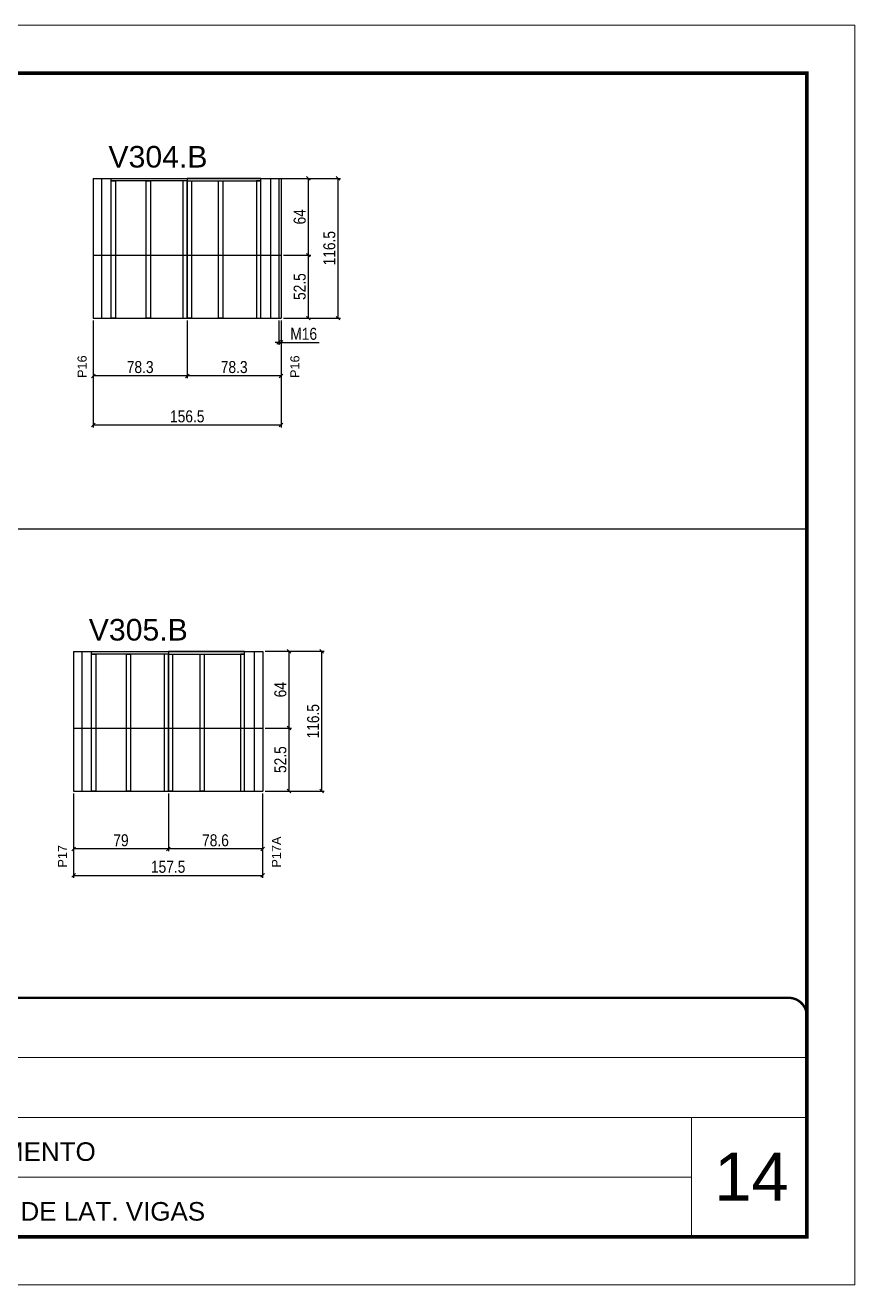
# Model space of a CAD drawing. Extents: x -3394 to 16474, y -5031 to 14397.
# Drawn here: x 6651 to 7342, y 9901 to 10951 of the extents above; entities that cross this region are included whole.
import ezdxf

# ---------------------------------------------------------------- set-up
doc = ezdxf.new("R2010")
doc.units = 0
doc.linetypes.add('CONTINUO', pattern=[0])
doc.linetypes.add('DASHED', pattern=[0.75, 0.5, -0.25])
doc.layers.get('0').update_dxf_attribs({"linetype": 'CONTINUOUS'})
doc.layers.get('Defpoints').update_dxf_attribs({"linetype": 'CONTINUOUS'})
for name, color, linetype, lineweight in [('CARIMBO', 255, 'CONTINUOUS', 9), ('Folhas', 255, 'CONTINUOUS', 9), ('SARRAFO DE PRESSAO', 251, 'DASHED', 9)]:
    doc.layers.add(name, color=color, linetype=linetype, lineweight=lineweight)
for name, color, linetype in [('COTA', 241, 'CONTINUOUS'), ('NOMENCLATURA', 7, 'CONTINUOUS'), ('Painéis', 200, 'CONTINUOUS'), ('SARR_2.2x7', 40, 'CONTINUOUS'), ('SARR_3.5x7', 81, 'CONTINUOUS')]:
    doc.layers.add(name, color=color, linetype=linetype)
doc.styles.add('ARIAL', font='arial.ttf')
doc.styles.add('COTA TECNICA', font='techl___.ttf', dxfattribs={"height": 10})
doc.dimstyles.new('PAINEL', dxfattribs={"dimtxt": 10, "dimasz": 3, "dimexe": 3, "dimexo": 3, "dimgap": 3, "dimtad": 1, "dimdec": 1, "dimzin": 12, "dimdsep": 46, "dimtxsty": 'COTA TECNICA', "dimblk1": 'OBLIQUE', "dimblk2": 'OBLIQUE', "dimsah": 1, "dimcen": 0.9, "dimclrd": 4, "dimclre": 4, "dimclrt": 240, "dimadec": 1, "dimazin": 3, "dimtfac": 1, "dimtdec": 1, "dimtmove": 0, "dimatfit": 3, "dimfxl": 1, "dimtolj": 1, "dimtzin": 12, "dimarcsym": 0})

# ---------------------------------------------------------------- blocks, each defined once
blk = doc.blocks.new('9999999999')
at = {"color": 30, "linetype": 'CONTINUO'}
for p, q in [((98564.6, 34379.6), (99584, 34379.6)), ((98564.6, 34329.8), (99488, 34329.8)), ((99584, 34329.8), (99488, 34329.8)), ((99488, 34329.8), (99488, 34230.2)), ((98564.6, 34280), (99488, 34280))]:
    blk.add_line(p, q, dxfattribs=at)
at = {"color": 30, "linetype": 'CONTINUO', "const_width": 2}
blk.add_lwpolyline([(99584, 34230.2), (99584, 34414.4, 0.414214), (99569, 34429.4), (98229, 34429.4, 0.414214), (98214, 34414.4), (98214, 34245.2, 0.414214), (98229, 34230.2), (99584, 34230.2)], format="xyb", dxfattribs=at)
at = {"layer": 'Folhas'}
blk.add_lwpolyline([(98139, 34190.2), (99624, 34190.2), (99624, 35240.2), (98139, 35240.2)], close=True, dxfattribs=at)
at = {"layer": 'Folhas', "color": 30, "const_width": 3}
blk.add_lwpolyline([(98214, 34230.2), (99584, 34230.2), (99584, 35200.2), (98214, 35200.2)], close=True, dxfattribs=at)
at = {"color": 7, "linetype": 'Continuous', "ltscale": 5, "style": 'ARIAL'}
for s, p in [('1° PAVIMENTO', (98837.7, 34293.5)), ('PAINÉIS DE LAT. VIGAS', (98837.7, 34243.7))]:
    blk.add_text(s, height=15.483, dxfattribs=at).set_placement(p)
blk = doc.blocks.new('_Oblique')
at = {"color": 0, "linetype": 'ByBlock', "lineweight": -2}
blk.add_line((-0.5, -0.5), (0.5, 0.5), dxfattribs=at)
blk = doc.blocks.new('*D321')
at = {"layer": 'COTA', "color": 4, "linetype": 'Continuous', "lineweight": -2, "transparency": 16777216}
for p, q in [((6862.4, 10704.6), (6862.4, 10684.4)), ((6864.4, 10704.6), (6864.4, 10684.4)), ((6862.4, 10686.4), (6859.4, 10686.4)), ((6862.4, 10686.4), (6864.4, 10686.4)), ((6864.4, 10686.4), (6896, 10686.4))]:
    blk.add_line(p, q, dxfattribs=at)
at = {"layer": 'Defpoints', "color": 0, "linetype": 'Continuous', "transparency": 16777216}
for p in [(6862.4, 10706.6), (6864.4, 10706.6), (6864.4, 10686.4)]:
    blk.add_point(p, dxfattribs=at)
at = {"layer": 'COTA', "color": 4, "linetype": 'Continuous', "lineweight": -2, "transparency": 16777216, "xscale": 3, "yscale": 3, "zscale": 3}
blk.add_blockref('_Oblique', (6862.4, 10686.4), dxfattribs=at)
at = {"layer": 'COTA', "color": 4, "linetype": 'Continuous', "lineweight": -2, "transparency": 16777216, "xscale": 3, "yscale": 3, "zscale": 3, "rotation": 180}
blk.add_blockref('_Oblique', (6864.4, 10686.4), dxfattribs=at)
at = {"layer": 'COTA', "color": 240, "linetype": 'Continuous', "transparency": 16777216, "insert": (6883.2, 10693.5), "char_height": 10, "attachment_point": 5, "style": 'COTA TECNICA'}
blk.add_mtext('\\A1;M16', dxfattribs=at)
blk = doc.blocks.new('*D322')
at = {"layer": 'COTA', "color": 4, "linetype": 'Continuous', "lineweight": -2, "transparency": 16777216}
for p, q in [((6866.4, 10823.1), (6913.8, 10823.1)), ((6911.8, 10706.6), (6911.8, 10823.1)), ((6866.4, 10706.6), (6913.8, 10706.6))]:
    blk.add_line(p, q, dxfattribs=at)
at = {"layer": 'Defpoints', "color": 0, "linetype": 'Continuous', "transparency": 16777216}
for p in [(6864.4, 10823.1), (6911.8, 10823.1), (6864.4, 10706.6)]:
    blk.add_point(p, dxfattribs=at)
at = {"layer": 'COTA', "color": 4, "linetype": 'Continuous', "lineweight": -2, "transparency": 16777216, "xscale": 3, "yscale": 3, "zscale": 3}
for p, rotation in [((6911.8, 10823.1), 90), ((6911.8, 10706.6), 270)]:
    blk.add_blockref('_Oblique', p, dxfattribs=dict(at, rotation=rotation))
at = {"layer": 'COTA', "color": 240, "linetype": 'Continuous', "transparency": 16777216, "insert": (6904.6, 10764.9), "char_height": 10, "attachment_point": 5, "rotation": 90, "style": 'COTA TECNICA'}
blk.add_mtext('\\A1;116.5', dxfattribs=at)
blk = doc.blocks.new('*D323')
at = {"layer": 'COTA', "color": 4, "linetype": 'Continuous', "lineweight": -2, "transparency": 16777216}
for p, q in [((6786.2, 10704.6), (6786.2, 10656.5)), ((6864.4, 10704.6), (6864.4, 10656.5)), ((6864.4, 10658.5), (6786.2, 10658.5))]:
    blk.add_line(p, q, dxfattribs=at)
at = {"layer": 'Defpoints', "color": 0, "linetype": 'Continuous', "transparency": 16777216}
for p in [(6786.2, 10706.6), (6864.4, 10706.6), (6786.2, 10658.5)]:
    blk.add_point(p, dxfattribs=at)
at = {"layer": 'COTA', "color": 4, "linetype": 'Continuous', "lineweight": -2, "transparency": 16777216, "xscale": 3, "yscale": 3, "zscale": 3, "rotation": 180}
blk.add_blockref('_Oblique', (6786.2, 10658.5), dxfattribs=at)
at = {"layer": 'COTA', "color": 4, "linetype": 'Continuous', "lineweight": -2, "transparency": 16777216, "xscale": 3, "yscale": 3, "zscale": 3}
blk.add_blockref('_Oblique', (6864.4, 10658.5), dxfattribs=at)
at = {"layer": 'COTA', "color": 240, "linetype": 'Continuous', "transparency": 16777216, "insert": (6825.3, 10665.8), "char_height": 10, "attachment_point": 5, "style": 'COTA TECNICA'}
blk.add_mtext('\\A1;78.3', dxfattribs=at)
blk = doc.blocks.new('*D324')
at = {"layer": 'COTA', "color": 4, "linetype": 'Continuous', "lineweight": -2, "transparency": 16777216}
for p, q in [((6707.9, 10704.6), (6707.9, 10656.5)), ((6786.2, 10704.6), (6786.2, 10656.5)), ((6786.2, 10658.5), (6707.9, 10658.5))]:
    blk.add_line(p, q, dxfattribs=at)
at = {"layer": 'Defpoints', "color": 0, "linetype": 'Continuous', "transparency": 16777216}
for p in [(6707.9, 10706.6), (6786.2, 10706.6), (6707.9, 10658.5)]:
    blk.add_point(p, dxfattribs=at)
at = {"layer": 'COTA', "color": 4, "linetype": 'Continuous', "lineweight": -2, "transparency": 16777216, "xscale": 3, "yscale": 3, "zscale": 3, "rotation": 180}
blk.add_blockref('_Oblique', (6707.9, 10658.5), dxfattribs=at)
at = {"layer": 'COTA', "color": 4, "linetype": 'Continuous', "lineweight": -2, "transparency": 16777216, "xscale": 3, "yscale": 3, "zscale": 3}
blk.add_blockref('_Oblique', (6786.2, 10658.5), dxfattribs=at)
at = {"layer": 'COTA', "color": 240, "linetype": 'Continuous', "transparency": 16777216, "insert": (6747, 10665.8), "char_height": 10, "attachment_point": 5, "style": 'COTA TECNICA'}
blk.add_mtext('\\A1;78.3', dxfattribs=at)
blk = doc.blocks.new('*D333')
at = {"layer": 'COTA', "color": 4, "linetype": 'Continuous', "lineweight": -2, "transparency": 16777216}
for p, q in [((6707.9, 10704.6), (6707.9, 10615.6)), ((6864.4, 10704.6), (6864.4, 10615.6)), ((6707.9, 10617.6), (6864.4, 10617.6))]:
    blk.add_line(p, q, dxfattribs=at)
at = {"layer": 'Defpoints', "color": 0, "linetype": 'Continuous', "transparency": 16777216}
for p in [(6707.9, 10706.6), (6864.4, 10706.6), (6864.4, 10617.6)]:
    blk.add_point(p, dxfattribs=at)
at = {"layer": 'COTA', "color": 4, "linetype": 'Continuous', "lineweight": -2, "transparency": 16777216, "xscale": 3, "yscale": 3, "zscale": 3, "rotation": 180}
blk.add_blockref('_Oblique', (6707.9, 10617.6), dxfattribs=at)
at = {"layer": 'COTA', "color": 4, "linetype": 'Continuous', "lineweight": -2, "transparency": 16777216, "xscale": 3, "yscale": 3, "zscale": 3}
blk.add_blockref('_Oblique', (6864.4, 10617.6), dxfattribs=at)
at = {"layer": 'COTA', "color": 240, "linetype": 'Continuous', "transparency": 16777216, "insert": (6786.2, 10624.7), "char_height": 10, "attachment_point": 5, "style": 'COTA TECNICA'}
blk.add_mtext('\\A1;156.5', dxfattribs=at)
blk = doc.blocks.new('*D342')
at = {"layer": 'COTA', "color": 4, "linetype": 'Continuous', "lineweight": -2, "transparency": 16777216}
for p, q in [((6851, 10428.9), (6900.2, 10428.9)), ((6898.2, 10312.4), (6898.2, 10428.9)), ((6851, 10312.4), (6900.2, 10312.4))]:
    blk.add_line(p, q, dxfattribs=at)
at = {"layer": 'Defpoints', "color": 0, "linetype": 'Continuous', "transparency": 16777216}
for p in [(6849, 10428.9), (6898.2, 10428.9), (6849, 10312.4)]:
    blk.add_point(p, dxfattribs=at)
at = {"layer": 'COTA', "color": 4, "linetype": 'Continuous', "lineweight": -2, "transparency": 16777216, "xscale": 3, "yscale": 3, "zscale": 3}
for p, rotation in [((6898.2, 10428.9), 90), ((6898.2, 10312.4), 270)]:
    blk.add_blockref('_Oblique', p, dxfattribs=dict(at, rotation=rotation))
at = {"layer": 'COTA', "color": 240, "linetype": 'Continuous', "transparency": 16777216, "insert": (6891.1, 10370.6), "char_height": 10, "attachment_point": 5, "rotation": 90, "style": 'COTA TECNICA'}
blk.add_mtext('\\A1;116.5', dxfattribs=at)
blk = doc.blocks.new('*D343')
at = {"layer": 'COTA', "color": 4, "linetype": 'Continuous', "lineweight": -2, "transparency": 16777216}
for p, q in [((6770.5, 10310.4), (6770.5, 10262.2)), ((6849, 10310.4), (6849, 10262.2)), ((6849, 10264.2), (6770.5, 10264.2))]:
    blk.add_line(p, q, dxfattribs=at)
at = {"layer": 'Defpoints', "color": 0, "linetype": 'Continuous', "transparency": 16777216}
for p in [(6770.5, 10312.4), (6849, 10312.4), (6770.5, 10264.2)]:
    blk.add_point(p, dxfattribs=at)
at = {"layer": 'COTA', "color": 4, "linetype": 'Continuous', "lineweight": -2, "transparency": 16777216, "xscale": 3, "yscale": 3, "zscale": 3, "rotation": 180}
blk.add_blockref('_Oblique', (6770.5, 10264.2), dxfattribs=at)
at = {"layer": 'COTA', "color": 4, "linetype": 'Continuous', "lineweight": -2, "transparency": 16777216, "xscale": 3, "yscale": 3, "zscale": 3}
blk.add_blockref('_Oblique', (6849, 10264.2), dxfattribs=at)
at = {"layer": 'COTA', "color": 240, "linetype": 'Continuous', "transparency": 16777216, "insert": (6809.7, 10271.3), "char_height": 10, "attachment_point": 5, "style": 'COTA TECNICA'}
blk.add_mtext('\\A1;78.6', dxfattribs=at)
blk = doc.blocks.new('*D344')
at = {"layer": 'COTA', "color": 4, "linetype": 'Continuous', "lineweight": -2, "transparency": 16777216}
for p, q in [((6691.5, 10310.4), (6691.5, 10262.2)), ((6770.5, 10310.4), (6770.5, 10262.2)), ((6770.5, 10264.2), (6691.5, 10264.2))]:
    blk.add_line(p, q, dxfattribs=at)
at = {"layer": 'Defpoints', "color": 0, "linetype": 'Continuous', "transparency": 16777216}
for p in [(6691.5, 10312.4), (6770.5, 10312.4), (6691.5, 10264.2)]:
    blk.add_point(p, dxfattribs=at)
at = {"layer": 'COTA', "color": 4, "linetype": 'Continuous', "lineweight": -2, "transparency": 16777216, "xscale": 3, "yscale": 3, "zscale": 3, "rotation": 180}
blk.add_blockref('_Oblique', (6691.5, 10264.2), dxfattribs=at)
at = {"layer": 'COTA', "color": 4, "linetype": 'Continuous', "lineweight": -2, "transparency": 16777216, "xscale": 3, "yscale": 3, "zscale": 3}
blk.add_blockref('_Oblique', (6770.5, 10264.2), dxfattribs=at)
at = {"layer": 'COTA', "color": 240, "linetype": 'Continuous', "transparency": 16777216, "insert": (6731, 10271.3), "char_height": 10, "attachment_point": 5, "style": 'COTA TECNICA'}
blk.add_mtext('\\A1;79', dxfattribs=at)
blk = doc.blocks.new('*D345')
at = {"layer": 'COTA', "color": 4, "linetype": 'Continuous', "lineweight": -2, "transparency": 16777216}
for p, q in [((6691.5, 10310.4), (6691.5, 10240.1)), ((6849, 10310.4), (6849, 10240.1)), ((6691.5, 10242.1), (6849, 10242.1))]:
    blk.add_line(p, q, dxfattribs=at)
at = {"layer": 'Defpoints', "color": 0, "linetype": 'Continuous', "transparency": 16777216}
for p in [(6691.5, 10312.4), (6849, 10312.4), (6849, 10242.1)]:
    blk.add_point(p, dxfattribs=at)
at = {"layer": 'COTA', "color": 4, "linetype": 'Continuous', "lineweight": -2, "transparency": 16777216, "xscale": 3, "yscale": 3, "zscale": 3, "rotation": 180}
blk.add_blockref('_Oblique', (6691.5, 10242.1), dxfattribs=at)
at = {"layer": 'COTA', "color": 4, "linetype": 'Continuous', "lineweight": -2, "transparency": 16777216, "xscale": 3, "yscale": 3, "zscale": 3}
blk.add_blockref('_Oblique', (6849, 10242.1), dxfattribs=at)
at = {"layer": 'COTA', "color": 240, "linetype": 'Continuous', "transparency": 16777216, "insert": (6770.3, 10249.2), "char_height": 10, "attachment_point": 5, "style": 'COTA TECNICA'}
blk.add_mtext('\\A1;157.5', dxfattribs=at)
blk = doc.blocks.new('*D348')
at = {"layer": 'COTA', "color": 4, "linetype": 'Continuous', "lineweight": -2, "transparency": 16777216}
for p, q in [((6851, 10428.9), (6872.9, 10428.9)), ((6870.9, 10428.9), (6870.9, 10364.9)), ((6851, 10364.9), (6872.9, 10364.9))]:
    blk.add_line(p, q, dxfattribs=at)
at = {"layer": 'Defpoints', "color": 0, "linetype": 'Continuous', "transparency": 16777216}
for p in [(6849, 10428.9), (6849, 10364.9), (6870.9, 10364.9)]:
    blk.add_point(p, dxfattribs=at)
at = {"layer": 'COTA', "color": 4, "linetype": 'Continuous', "lineweight": -2, "transparency": 16777216, "xscale": 3, "yscale": 3, "zscale": 3}
for p, rotation in [((6870.9, 10428.9), 90), ((6870.9, 10364.9), 270)]:
    blk.add_blockref('_Oblique', p, dxfattribs=dict(at, rotation=rotation))
at = {"layer": 'COTA', "color": 240, "linetype": 'Continuous', "transparency": 16777216, "insert": (6863.8, 10396.9), "char_height": 10, "attachment_point": 5, "rotation": 90, "style": 'COTA TECNICA'}
blk.add_mtext('\\A1;64', dxfattribs=at)
blk = doc.blocks.new('*D349')
at = {"layer": 'COTA', "color": 4, "linetype": 'Continuous', "lineweight": -2, "transparency": 16777216}
for p, q in [((6851, 10364.9), (6872.9, 10364.9)), ((6870.9, 10364.9), (6870.9, 10312.4)), ((6851, 10312.4), (6872.9, 10312.4))]:
    blk.add_line(p, q, dxfattribs=at)
at = {"layer": 'Defpoints', "color": 0, "linetype": 'Continuous', "transparency": 16777216}
for p in [(6849, 10364.9), (6849, 10312.4), (6870.9, 10312.4)]:
    blk.add_point(p, dxfattribs=at)
at = {"layer": 'COTA', "color": 4, "linetype": 'Continuous', "lineweight": -2, "transparency": 16777216, "xscale": 3, "yscale": 3, "zscale": 3}
for p, rotation in [((6870.9, 10364.9), 90), ((6870.9, 10312.4), 270)]:
    blk.add_blockref('_Oblique', p, dxfattribs=dict(at, rotation=rotation))
at = {"layer": 'COTA', "color": 240, "linetype": 'Continuous', "transparency": 16777216, "insert": (6863.8, 10338.6), "char_height": 10, "attachment_point": 5, "rotation": 90, "style": 'COTA TECNICA'}
blk.add_mtext('\\A1;52.5', dxfattribs=at)
blk = doc.blocks.new('*D350')
at = {"layer": 'COTA', "color": 4, "linetype": 'Continuous', "lineweight": -2, "transparency": 16777216}
for p, q in [((6864.4, 10823.1), (6889, 10823.1)), ((6887, 10823.1), (6887, 10759.1)), ((6866.4, 10759.1), (6889, 10759.1))]:
    blk.add_line(p, q, dxfattribs=at)
at = {"layer": 'Defpoints', "color": 0, "linetype": 'Continuous', "transparency": 16777216}
for p in [(6862.4, 10823.1), (6864.4, 10759.1), (6887, 10759.1)]:
    blk.add_point(p, dxfattribs=at)
at = {"layer": 'COTA', "color": 4, "linetype": 'Continuous', "lineweight": -2, "transparency": 16777216, "xscale": 3, "yscale": 3, "zscale": 3}
for p, rotation in [((6887, 10823.1), 90), ((6887, 10759.1), 270)]:
    blk.add_blockref('_Oblique', p, dxfattribs=dict(at, rotation=rotation))
at = {"layer": 'COTA', "color": 240, "linetype": 'Continuous', "transparency": 16777216, "insert": (6879.9, 10791.1), "char_height": 10, "attachment_point": 5, "rotation": 90, "style": 'COTA TECNICA'}
blk.add_mtext('\\A1;64', dxfattribs=at)
blk = doc.blocks.new('*D351')
at = {"layer": 'COTA', "color": 4, "linetype": 'Continuous', "lineweight": -2, "transparency": 16777216}
for p, q in [((6866.4, 10759.1), (6889, 10759.1)), ((6887, 10759.1), (6887, 10706.6)), ((6866.4, 10706.6), (6889, 10706.6))]:
    blk.add_line(p, q, dxfattribs=at)
at = {"layer": 'Defpoints', "color": 0, "linetype": 'Continuous', "transparency": 16777216}
for p in [(6864.4, 10759.1), (6864.4, 10706.6), (6887, 10706.6)]:
    blk.add_point(p, dxfattribs=at)
at = {"layer": 'COTA', "color": 4, "linetype": 'Continuous', "lineweight": -2, "transparency": 16777216, "xscale": 3, "yscale": 3, "zscale": 3}
for p, rotation in [((6887, 10759.1), 90), ((6887, 10706.6), 270)]:
    blk.add_blockref('_Oblique', p, dxfattribs=dict(at, rotation=rotation))
at = {"layer": 'COTA', "color": 240, "linetype": 'Continuous', "transparency": 16777216, "insert": (6879.9, 10732.9), "char_height": 10, "attachment_point": 5, "rotation": 90, "style": 'COTA TECNICA'}
blk.add_mtext('\\A1;52.5', dxfattribs=at)

msp = doc.modelspace()

# ---------------------------------------------------------------- linework, layer by layer
at = {"layer": 'COTA', "linetype": 'Continuous'}
msp.add_line((5932.21, 10531.11), (7302.21, 10531.11), dxfattribs=at)
at = {"layer": 'Painéis', "linetype": 'Continuous'}
for p, q in [((6707.91, 10823.15), (6864.41, 10823.15)), ((6707.91, 10823.15), (6707.91, 10706.65)), ((6786.16, 10823.15), (6786.16, 10706.65)), ((6862.41, 10823.15), (6862.41, 10706.65)), ((6864.41, 10823.15), (6864.41, 10706.65)), ((6707.91, 10759.15), (6864.41, 10759.15)), ((6707.91, 10706.65), (6864.41, 10706.65)), ((6691.52, 10428.86), (6849.02, 10428.86)), ((6691.52, 10428.86), (6691.52, 10312.36)), ((6770.47, 10428.86), (6770.47, 10312.36)), ((6849.02, 10428.86), (6849.02, 10312.36)), ((6691.52, 10364.86), (6849.02, 10364.86)), ((6691.52, 10312.36), (6849.02, 10312.36))]:
    msp.add_line(p, q, dxfattribs=at)
at = {"layer": 'SARR_2.2x7', "ltscale": 25}
for p, q in [((6714.91, 10823.15), (6714.91, 10706.65)), ((6855.41, 10823.15), (6855.41, 10706.65)), ((6698.52, 10428.86), (6698.52, 10312.36)), ((6842.02, 10428.86), (6842.02, 10312.36))]:
    msp.add_line(p, q, dxfattribs=at)
at = {"layer": 'SARR_2.2x7', "ltscale": 25, "elevation": 0}
for points in [[(6786.16, 10820.95), (6722.91, 10820.95), (6722.91, 10823.15), (6786.16, 10823.15)], [(6786.16, 10820.95), (6847.41, 10820.95), (6847.41, 10823.15), (6786.16, 10823.15)]]:
    msp.add_lwpolyline(points, close=True, dxfattribs=at)
at = {"layer": 'SARR_2.2x7', "ltscale": 25}
for points in [[(6770.47, 10426.66), (6706.52, 10426.66), (6706.52, 10428.86), (6770.47, 10428.86)], [(6770.47, 10426.66), (6834.02, 10426.66), (6834.02, 10428.86), (6770.47, 10428.86)]]:
    msp.add_lwpolyline(points, close=True, dxfattribs=at)
at = {"layer": 'SARR_3.5x7', "elevation": 0}
for points in [[(6726.41, 10706.65), (6722.91, 10706.65), (6722.91, 10820.95), (6726.41, 10820.95)], [(6755.46, 10706.65), (6751.96, 10706.65), (6751.96, 10820.95), (6755.46, 10820.95)], [(6782.66, 10706.65), (6786.16, 10706.65), (6786.16, 10820.95), (6782.66, 10820.95)], [(6789.66, 10706.65), (6786.16, 10706.65), (6786.16, 10820.95), (6789.66, 10820.95)], [(6815.73, 10706.65), (6812.23, 10706.65), (6812.23, 10820.95), (6815.73, 10820.95)], [(6843.91, 10706.65), (6847.41, 10706.65), (6847.41, 10820.95), (6843.91, 10820.95)]]:
    msp.add_lwpolyline(points, close=True, dxfattribs=at)
at = {"layer": 'SARR_3.5x7'}
for points in [[(6710.02, 10312.36), (6706.52, 10312.36), (6706.52, 10426.66), (6710.02, 10426.66)], [(6739.07, 10312.36), (6735.57, 10312.36), (6735.57, 10426.66), (6739.07, 10426.66)], [(6766.97, 10312.36), (6770.47, 10312.36), (6770.47, 10426.66), (6766.97, 10426.66)], [(6773.97, 10312.36), (6770.47, 10312.36), (6770.47, 10426.66), (6773.97, 10426.66)], [(6800.33, 10312.36), (6796.83, 10312.36), (6796.83, 10426.66), (6800.33, 10426.66)], [(6830.52, 10312.36), (6834.02, 10312.36), (6834.02, 10426.66), (6830.52, 10426.66)]]:
    msp.add_lwpolyline(points, close=True, dxfattribs=at)

# ---------------------------------------------------------------- block references
at = {"layer": 'SARRAFO DE PRESSAO', "color": 6, "linetype": 'ByBlock'}
msp.add_blockref('9999999999', (-92281.77, -24289.38), dxfattribs=at)

# ---------------------------------------------------------------- texts
at = {"layer": 'CARIMBO', "style": 'ARIAL'}
msp.add_text('14', height=40, dxfattribs=at).set_placement((7225.07, 9970.97))
at = {"layer": 'NOMENCLATURA', "linetype": 'Continuous', "style": 'ARIAL'}
for s, p in [('V304.B', (6720.56, 10832.16)), ('V305.B', (6704.16, 10437.87))]:
    msp.add_text(s, height=18, dxfattribs=at).set_placement(p)
for s, p in [('P16', (6702.4, 10656.77)), ('P16', (6879.62, 10656.74)), ('P17A', (6864.23, 10248.6)), ('P17', (6686.01, 10248.62))]:
    msp.add_text(s, height=7.567, rotation=90, dxfattribs=at).set_placement(p)

# ---------------------------------------------------------------- dimensions: what is measured, and where the dimension line sits
at = {"layer": 'COTA', "linetype": 'Continuous'}
for base, p1, p2, override, picture, middle in [((6887, 10759.15), (6862.41, 10823.15), (6864.41, 10759.15), {"dimexe": 2, "dimexo": 2, "dimgap": 2, "dimadec": 8, "dimtix": 1, "dimatfit": 2, "dimldrblk": 'Oblique'}, '*D350', (6879.9, 10791.15)), ((6911.75, 10823.15), (6864.41, 10706.65), (6864.41, 10823.15), {"dimexe": 2, "dimexo": 2, "dimgap": 2, "dimadec": 8, "dimtix": 1, "dimatfit": 2, "dimldrblk": 'Oblique'}, '*D322', (6904.64, 10764.9)), ((6887, 10706.65), (6864.41, 10759.15), (6864.41, 10706.65), {"dimexe": 2, "dimexo": 2, "dimgap": 2, "dimadec": 8, "dimtix": 1, "dimtmove": 1, "dimatfit": 2, "dimldrblk": 'Oblique'}, '*D351', (6879.89, 10732.9)), ((6898.18, 10428.86), (6849.02, 10312.36), (6849.02, 10428.86), {"dimexe": 2, "dimexo": 2, "dimgap": 2, "dimadec": 8, "dimtix": 1, "dimatfit": 2, "dimldrblk": 'Oblique'}, '*D342', (6891.07, 10370.61)), ((6870.9, 10364.86), (6849.02, 10428.86), (6849.02, 10364.86), {"dimexe": 2, "dimexo": 2, "dimgap": 2, "dimadec": 8, "dimtix": 1, "dimatfit": 2, "dimldrblk": 'Oblique'}, '*D348', (6863.79, 10396.86)), ((6870.9, 10312.36), (6849.02, 10364.86), (6849.02, 10312.36), {"dimexe": 2, "dimexo": 2, "dimgap": 2, "dimadec": 8, "dimtix": 1, "dimtmove": 1, "dimatfit": 2, "dimldrblk": 'Oblique'}, '*D349', (6863.79, 10338.61))]:
    dim = msp.add_linear_dim(base=base, p1=p1, p2=p2, angle=90, dimstyle='PAINEL', override=override, dxfattribs=at)
    dim.commit()
    dim.dimension.update_dxf_attribs({"geometry": picture, "text_midpoint": middle})
for base, p1, p2, picture, middle in [((6707.91002293, 10658.51346743), (6786.16002293, 10706.64987197), (6707.91002293, 10706.64987197), '*D324', (6747.03502293, 10665.7546955)), ((6864.41, 10617.56), (6707.91, 10706.65), (6864.41, 10706.65), '*D333', (6786.16, 10624.67)), ((6786.16002293, 10658.51346743), (6864.41002293, 10706.64987197), (6786.16002293, 10706.64987197), '*D323', (6825.28502293, 10665.7546955)), ((6691.51554079, 10264.22459008), (6770.46554079, 10312.36099462), (6691.51554079, 10312.36099462), '*D344', (6730.99054079, 10271.32692926)), ((6849.02, 10242.12), (6691.52, 10312.36), (6849.02, 10312.36), '*D345', (6770.27, 10249.23)), ((6770.46554079, 10264.22459008), (6849.01554079, 10312.36099462), (6770.46554079, 10312.36099462), '*D343', (6809.74054079, 10271.34885909))]:
    dim = msp.add_linear_dim(base=base, p1=p1, p2=p2, dimstyle='PAINEL', override={"dimexe": 2, "dimexo": 2, "dimgap": 2, "dimadec": 8, "dimtix": 1, "dimatfit": 2, "dimldrblk": 'Oblique'}, dxfattribs=at)
    dim.commit()
    dim.dimension.update_dxf_attribs({"geometry": picture, "text_midpoint": middle})
dim = msp.add_linear_dim(base=(6864.41, 10686.39), p1=(6862.41, 10706.65), p2=(6864.41, 10706.65), text='M16', dimstyle='PAINEL', override={"dimexe": 2, "dimexo": 2, "dimgap": 2, "dimadec": 8, "dimtix": 1, "dimatfit": 2, "dimldrblk": 'Oblique'}, dxfattribs=at)
dim.commit()
dim.dimension.update_dxf_attribs({"geometry": '*D321', "text_midpoint": (6883.21, 10686.39), "dimtype": 160})

doc.saveas('drawing.dxf')
